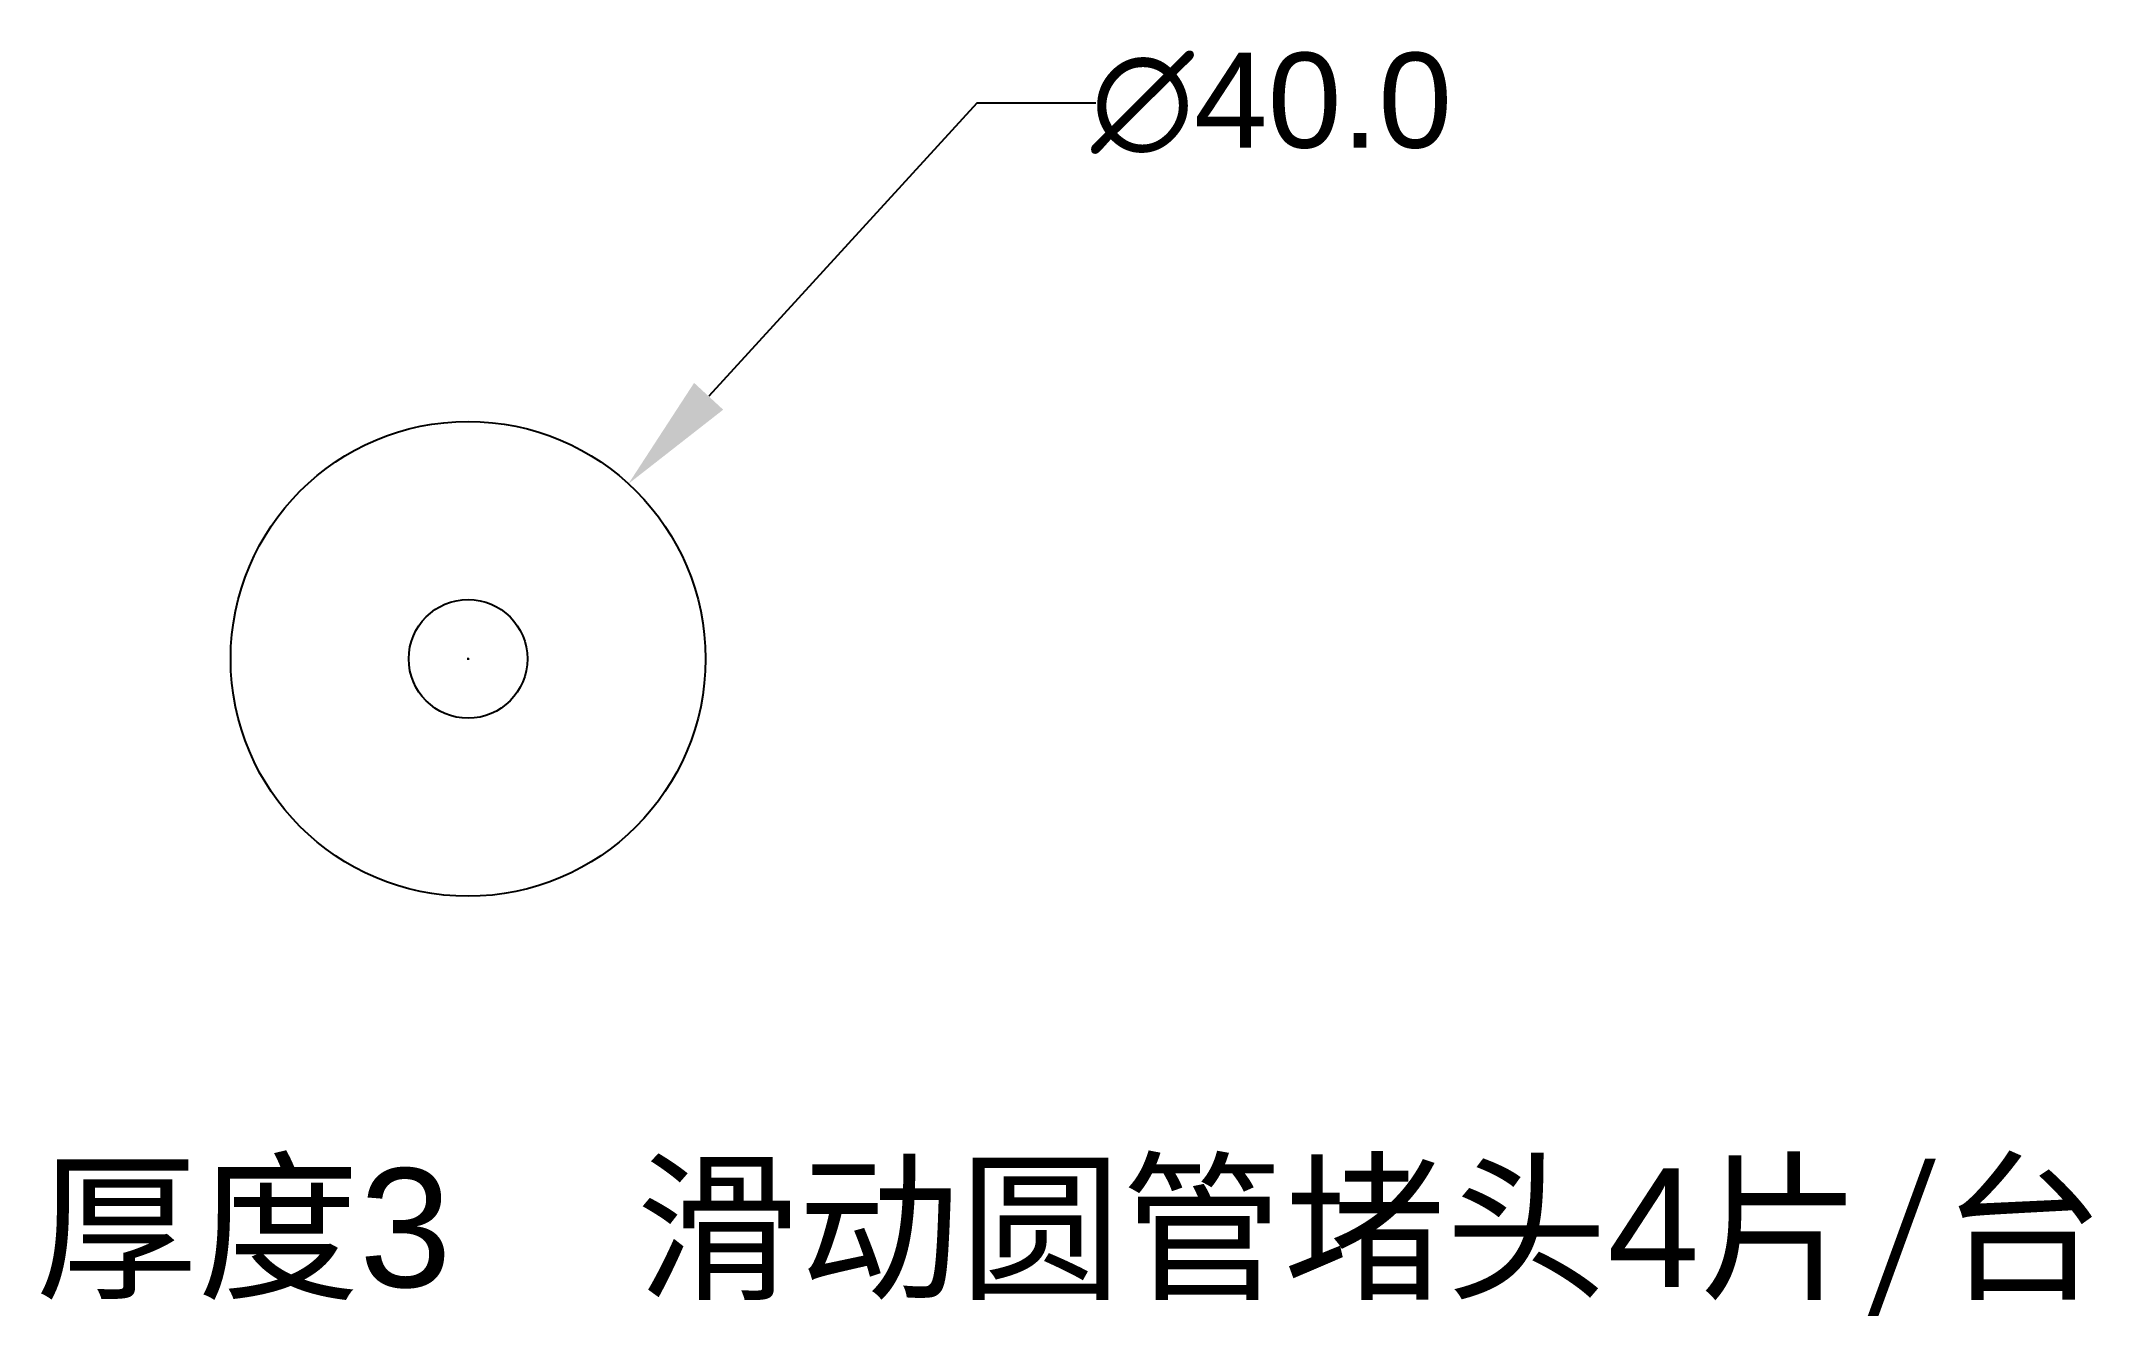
# Model space of a CAD drawing. Header units: millimetres. Extents: x -36 to 137, y -55 to 52.
import ezdxf

# ---------------------------------------------------------------- set-up
doc = ezdxf.new("R2010")
doc.units = ezdxf.units.MM
doc.styles.get("Standard").update_dxf_attribs({"font": 'arial.ttf'})
doc.dimstyles.get("Standard").update_dxf_attribs({"dimtxt": 8, "dimasz": 10, "dimexe": 0.18, "dimexo": 0.0625, "dimgap": 0.09, "dimtad": 0, "dimtih": 1, "dimtoh": 1, "dimdec": 1, "dimzin": 0, "dimdsep": 46, "dimtxsty": 'Standard', "dimcen": 0.09, "dimclrd": 3, "dimclre": 3, "dimclrt": 3, "dimadec": 0, "dimazin": 0, "dimtfac": 1, "dimtdec": 1, "dimtofl": 0, "dimtmove": 0, "dimatfit": 3, "dimfxl": 1, "dimtolj": 1, "dimtzin": 0, "dimarcsym": 0})

# ---------------------------------------------------------------- blocks, each defined once
blk = doc.blocks.new('*D6')
at = {"color": 3, "lineweight": -2, "transparency": 16777216}
for p, q in [((42.87, 46.8), (20.27, 22.12)), ((52.87, 46.8), (42.87, 46.8)), ((-0.09, 0), (0.09, 0)), ((0, -0.09), (0, 0.09))]:
    blk.add_line(p, q, dxfattribs=at)
at = {"color": 3, "transparency": 16777216}
blk.add_solid([(19.04, 23.25), (21.49, 20.99), (13.51, 14.75)], dxfattribs=at)
at = {"layer": 'Defpoints', "color": 0, "transparency": 16777216}
for p in [(13.51, 14.75), (-13.51, -14.75)]:
    blk.add_point(p, dxfattribs=at)
at = {"color": 3, "transparency": 16777216, "insert": (67.69, 46.8), "char_height": 8, "attachment_point": 5}
blk.add_mtext('\\A1;∅40.0', dxfattribs=at)

msp = doc.modelspace()

# ---------------------------------------------------------------- linework, layer by layer
for radius in [20, 5]:
    msp.add_circle((0, 0), radius)

# ---------------------------------------------------------------- texts
at = {"insert": (-36.44, -42.92), "char_height": 10, "attachment_point": 1}
msp.add_mtext_dynamic_manual_height_columns('{\\fSimSun|b0|i0|c134|p2;厚度}3    {\\fSimSun|b0|i0|c134|p2;滑动圆管堵头}4{\\fSimSun|b0|i0|c134|p2;片/台}', width=205.9863, gutter_width=12.5, heights=[0], dxfattribs=at)

# ---------------------------------------------------------------- dimensions: what is measured, and where the dimension line sits
dim = msp.add_diameter_dim_2p(p1=(-13.51, -14.75), p2=(13.51, 14.75), dimstyle='Standard')
dim.commit()
dim.dimension.update_dxf_attribs({"geometry": '*D6', "text_midpoint": (67.69, 46.8), "dimtype": 163})

doc.saveas('drawing.dxf')
